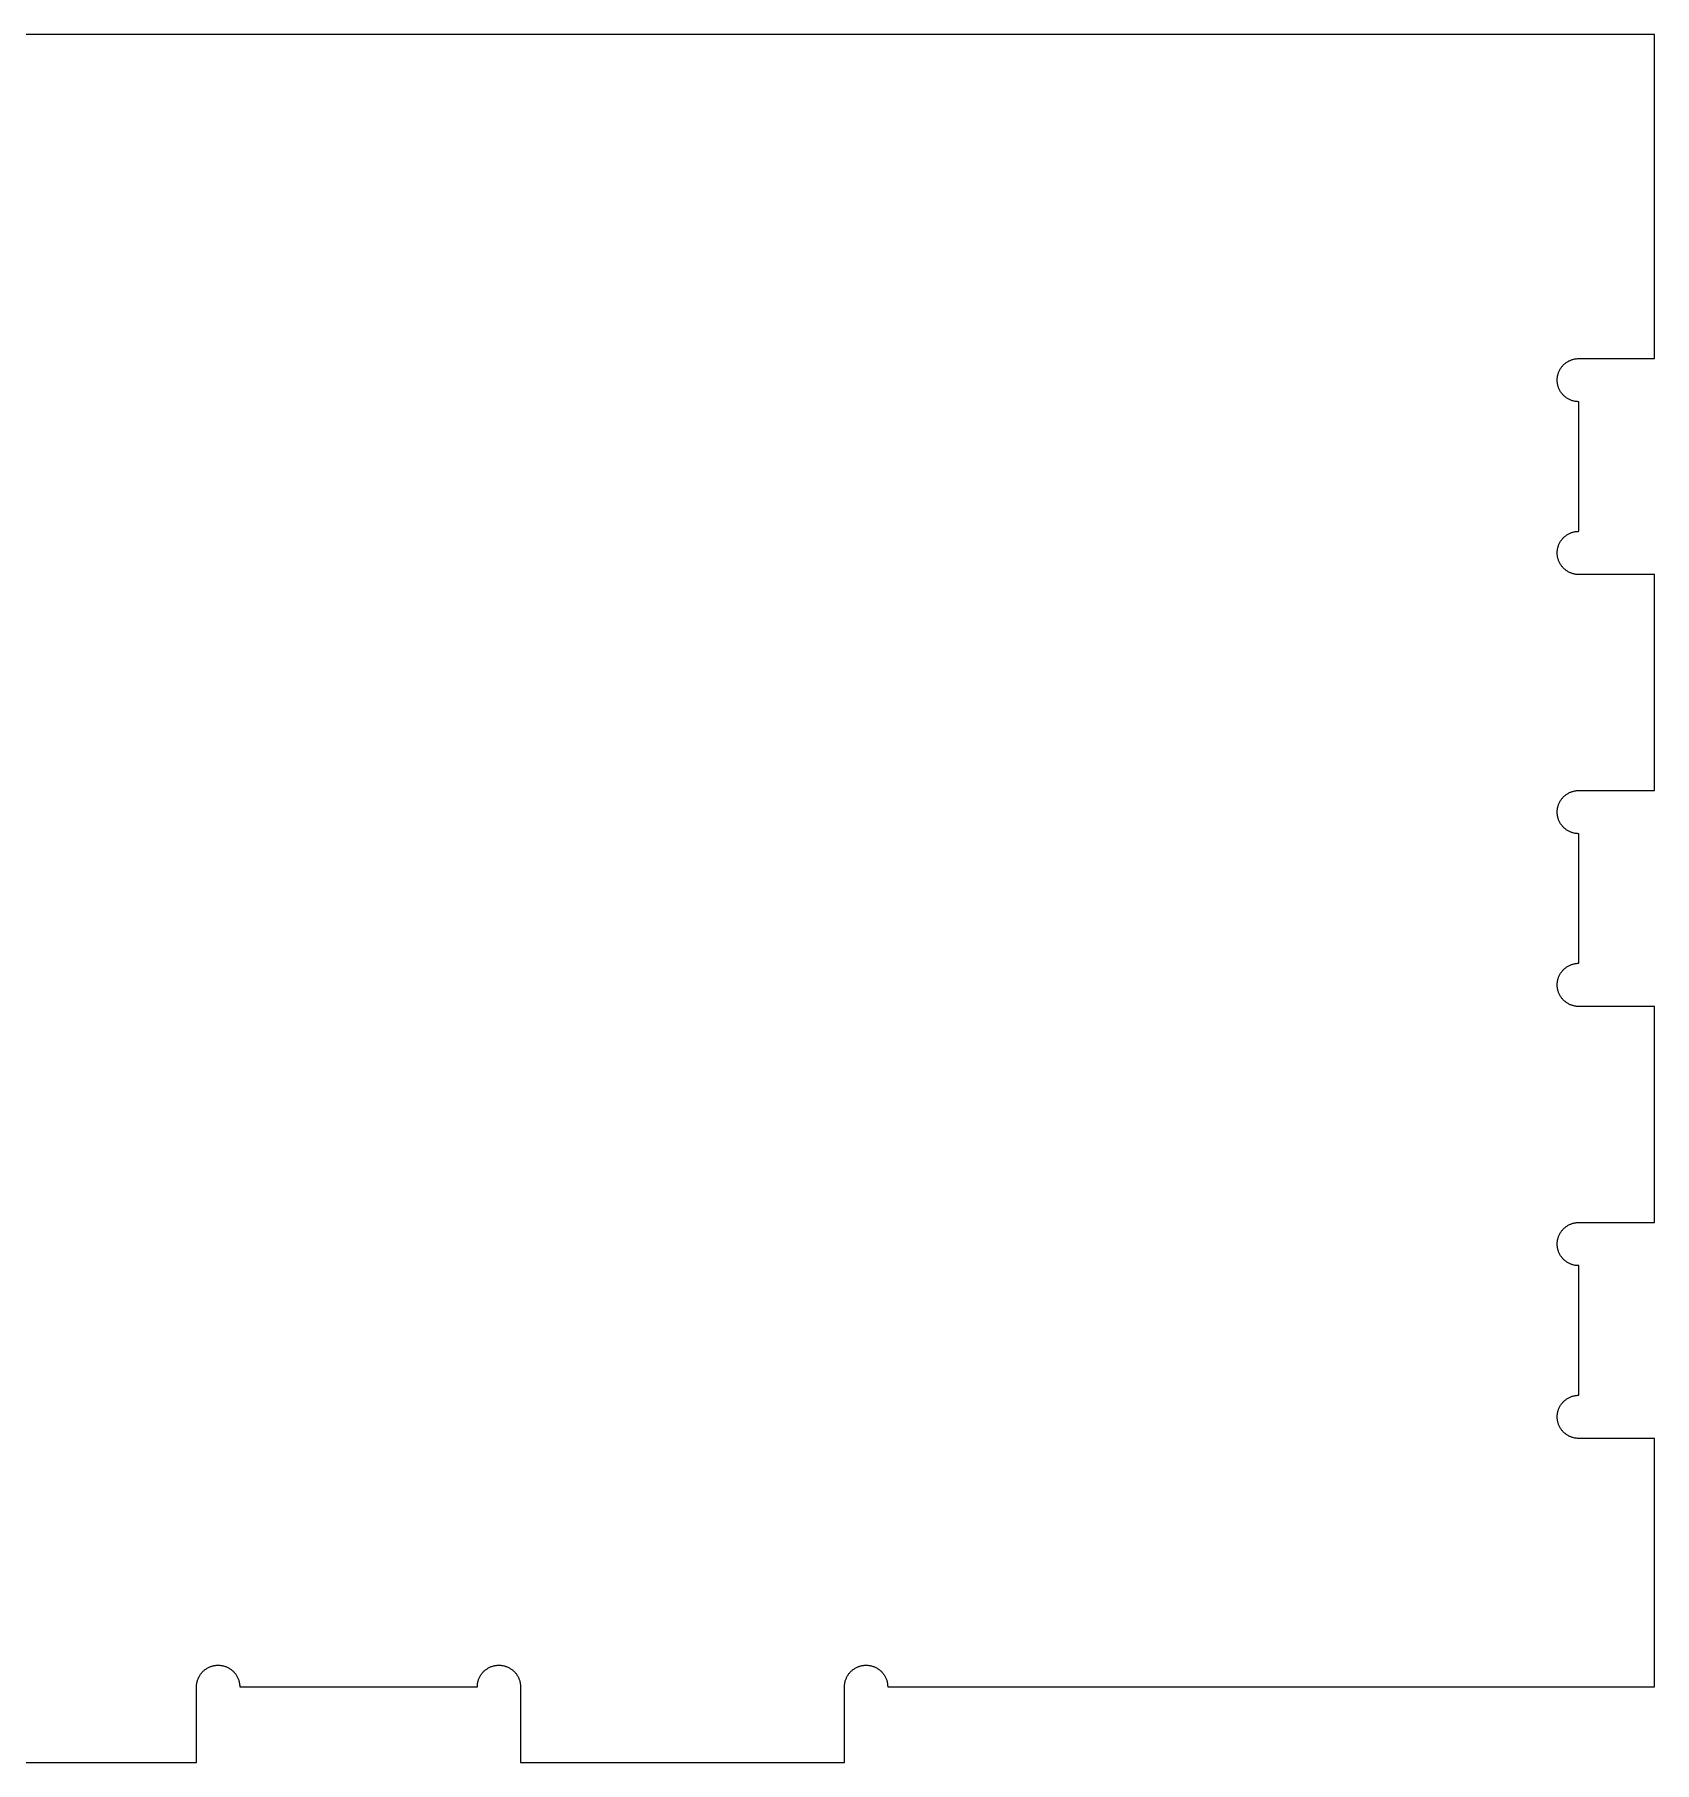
# Model space of a CAD drawing. Header units: millimetres. Extents: x 89.4 to 150.7, y -101.2 to -22.
# Drawn here: x 120.69 to 150.69, y -101.23 to -69.23 of the extents above; entities that cross this region are included whole.
import ezdxf

# ---------------------------------------------------------------- set-up
doc = ezdxf.new("R2010")
doc.units = ezdxf.units.MM
doc.layers.add('Default', color=18, linetype='Continuous', true_color=0x000000)

msp = doc.modelspace()

# ---------------------------------------------------------------- linework, layer by layer
at = {"layer": 'Default'}
for p, q in [((150.69, -69.227), (90.69, -69.227)), ((150.69, -75.227), (150.69, -69.227)), ((148.903, -75.525), (148.907, -75.512)), ((148.907, -75.512), (148.911, -75.499)), ((148.911, -75.499), (148.916, -75.486)), ((148.916, -75.486), (148.921, -75.473)), ((148.921, -75.473), (148.926, -75.46)), ((148.926, -75.46), (148.932, -75.448)), ((148.932, -75.448), (148.939, -75.435)), ((148.939, -75.435), (148.946, -75.423)), ((148.946, -75.423), (148.953, -75.412)), ((148.953, -75.412), (148.961, -75.4)), ((148.961, -75.4), (148.969, -75.389)), ((148.969, -75.389), (148.977, -75.378)), ((148.977, -75.378), (148.986, -75.367)), ((148.986, -75.367), (148.995, -75.357)), ((148.995, -75.357), (149.005, -75.347)), ((149.005, -75.347), (149.014, -75.337)), ((149.014, -75.337), (149.025, -75.328)), ((149.025, -75.328), (149.035, -75.319)), ((149.035, -75.319), (149.046, -75.31)), ((149.046, -75.31), (149.057, -75.302)), ((149.057, -75.302), (149.068, -75.294)), ((149.068, -75.294), (149.08, -75.287)), ((149.08, -75.287), (149.092, -75.28)), ((149.092, -75.28), (149.104, -75.273)), ((149.104, -75.273), (149.116, -75.267)), ((149.116, -75.267), (149.129, -75.261)), ((149.129, -75.261), (149.142, -75.256)), ((149.142, -75.256), (149.154, -75.251)), ((149.154, -75.251), (149.168, -75.247)), ((149.168, -75.247), (149.181, -75.243)), ((149.181, -75.243), (149.194, -75.239)), ((149.194, -75.239), (149.208, -75.236)), ((149.208, -75.236), (149.221, -75.233)), ((149.221, -75.233), (149.235, -75.231)), ((149.235, -75.231), (149.248, -75.23)), ((149.248, -75.23), (149.262, -75.228)), ((149.262, -75.228), (149.276, -75.228)), ((149.276, -75.228), (149.29, -75.227)), ((149.29, -75.227), (150.69, -75.227)), ((148.89, -75.607), (148.891, -75.593)), ((148.89, -75.621), (148.89, -75.607)), ((148.89, -75.634), (148.89, -75.621)), ((148.89, -75.648), (148.89, -75.634)), ((148.891, -75.662), (148.89, -75.648)), ((148.891, -75.593), (148.893, -75.579)), ((148.893, -75.676), (148.891, -75.662)), ((148.893, -75.579), (148.895, -75.566)), ((148.895, -75.689), (148.893, -75.676)), ((148.895, -75.566), (148.897, -75.552)), ((148.897, -75.703), (148.895, -75.689)), ((148.897, -75.552), (148.9, -75.538)), ((148.9, -75.716), (148.897, -75.703)), ((148.9, -75.538), (148.903, -75.525)), ((148.903, -75.73), (148.9, -75.716)), ((148.907, -75.743), (148.903, -75.73)), ((148.911, -75.756), (148.907, -75.743)), ((148.916, -75.769), (148.911, -75.756)), ((148.921, -75.782), (148.916, -75.769)), ((148.926, -75.795), (148.921, -75.782)), ((148.932, -75.807), (148.926, -75.795)), ((148.939, -75.819), (148.932, -75.807)), ((148.946, -75.831), (148.939, -75.819)), ((148.953, -75.843), (148.946, -75.831)), ((148.961, -75.855), (148.953, -75.843)), ((148.969, -75.866), (148.961, -75.855)), ((148.977, -75.877), (148.969, -75.866)), ((148.986, -75.887), (148.977, -75.877)), ((148.995, -75.898), (148.986, -75.887)), ((149.005, -75.908), (148.995, -75.898)), ((149.014, -75.918), (149.005, -75.908)), ((149.025, -75.927), (149.014, -75.918)), ((149.035, -75.936), (149.025, -75.927)), ((149.046, -75.944), (149.035, -75.936)), ((149.057, -75.953), (149.046, -75.944)), ((149.068, -75.961), (149.057, -75.953)), ((149.08, -75.968), (149.068, -75.961)), ((149.092, -75.975), (149.08, -75.968)), ((149.104, -75.982), (149.092, -75.975)), ((149.116, -75.988), (149.104, -75.982)), ((149.129, -75.994), (149.116, -75.988)), ((149.142, -75.999), (149.129, -75.994)), ((149.154, -76.004), (149.142, -75.999)), ((149.168, -76.008), (149.154, -76.004)), ((149.181, -76.012), (149.168, -76.008)), ((149.194, -76.016), (149.181, -76.012)), ((149.208, -76.019), (149.194, -76.016)), ((149.221, -76.022), (149.208, -76.019)), ((149.235, -76.024), (149.221, -76.022)), ((149.248, -76.025), (149.235, -76.024)), ((149.262, -76.026), (149.248, -76.025)), ((149.276, -76.027), (149.262, -76.026)), ((149.29, -76.027), (149.276, -76.027)), ((149.29, -78.427), (149.29, -76.027)), ((148.903, -78.725), (148.907, -78.712)), ((148.907, -78.712), (148.911, -78.699)), ((148.911, -78.699), (148.916, -78.686)), ((148.916, -78.686), (148.921, -78.673)), ((148.921, -78.673), (148.926, -78.66)), ((148.926, -78.66), (148.932, -78.648)), ((148.932, -78.648), (148.939, -78.635)), ((148.939, -78.635), (148.946, -78.623)), ((148.946, -78.623), (148.953, -78.612)), ((148.953, -78.612), (148.961, -78.6)), ((148.961, -78.6), (148.969, -78.589)), ((148.969, -78.589), (148.977, -78.578)), ((148.977, -78.578), (148.986, -78.567)), ((148.986, -78.567), (148.995, -78.557)), ((148.995, -78.557), (149.005, -78.547)), ((149.005, -78.547), (149.014, -78.537)), ((149.014, -78.537), (149.025, -78.528)), ((149.025, -78.528), (149.035, -78.519)), ((149.035, -78.519), (149.046, -78.51)), ((149.046, -78.51), (149.057, -78.502)), ((149.057, -78.502), (149.068, -78.494)), ((149.068, -78.494), (149.08, -78.487)), ((149.08, -78.487), (149.092, -78.48)), ((149.092, -78.48), (149.104, -78.473)), ((149.104, -78.473), (149.116, -78.467)), ((149.116, -78.467), (149.129, -78.461)), ((149.129, -78.461), (149.142, -78.456)), ((149.142, -78.456), (149.154, -78.451)), ((149.154, -78.451), (149.168, -78.447)), ((149.168, -78.447), (149.181, -78.443)), ((149.181, -78.443), (149.194, -78.439)), ((149.194, -78.439), (149.208, -78.436)), ((149.208, -78.436), (149.221, -78.433)), ((149.221, -78.433), (149.235, -78.431)), ((149.235, -78.431), (149.248, -78.43)), ((149.248, -78.43), (149.262, -78.428)), ((149.262, -78.428), (149.276, -78.428)), ((149.276, -78.428), (149.29, -78.427)), ((148.89, -78.807), (148.891, -78.793)), ((148.89, -78.821), (148.89, -78.807)), ((148.89, -78.834), (148.89, -78.821)), ((148.89, -78.848), (148.89, -78.834)), ((148.891, -78.862), (148.89, -78.848)), ((148.891, -78.793), (148.893, -78.779)), ((148.893, -78.876), (148.891, -78.862)), ((148.893, -78.779), (148.895, -78.766)), ((148.895, -78.889), (148.893, -78.876)), ((148.895, -78.766), (148.897, -78.752)), ((148.897, -78.903), (148.895, -78.889)), ((148.897, -78.752), (148.9, -78.738)), ((148.9, -78.916), (148.897, -78.903)), ((148.9, -78.738), (148.903, -78.725)), ((148.903, -78.93), (148.9, -78.916)), ((148.907, -78.943), (148.903, -78.93)), ((148.911, -78.956), (148.907, -78.943)), ((148.916, -78.969), (148.911, -78.956)), ((148.921, -78.982), (148.916, -78.969)), ((148.926, -78.995), (148.921, -78.982)), ((148.932, -79.007), (148.926, -78.995)), ((148.939, -79.019), (148.932, -79.007)), ((148.946, -79.031), (148.939, -79.019)), ((148.953, -79.043), (148.946, -79.031)), ((148.961, -79.055), (148.953, -79.043)), ((148.969, -79.066), (148.961, -79.055)), ((148.977, -79.077), (148.969, -79.066)), ((148.986, -79.087), (148.977, -79.077)), ((148.995, -79.098), (148.986, -79.087)), ((149.005, -79.108), (148.995, -79.098)), ((149.014, -79.118), (149.005, -79.108)), ((149.025, -79.127), (149.014, -79.118)), ((149.035, -79.136), (149.025, -79.127)), ((149.046, -79.144), (149.035, -79.136)), ((149.057, -79.153), (149.046, -79.144)), ((149.068, -79.161), (149.057, -79.153)), ((149.08, -79.168), (149.068, -79.161)), ((149.092, -79.175), (149.08, -79.168)), ((149.104, -79.182), (149.092, -79.175)), ((149.116, -79.188), (149.104, -79.182)), ((149.129, -79.194), (149.116, -79.188)), ((149.142, -79.199), (149.129, -79.194)), ((149.154, -79.204), (149.142, -79.199)), ((149.168, -79.208), (149.154, -79.204)), ((149.181, -79.212), (149.168, -79.208)), ((149.194, -79.216), (149.181, -79.212)), ((149.208, -79.219), (149.194, -79.216)), ((149.221, -79.222), (149.208, -79.219)), ((149.235, -79.224), (149.221, -79.222)), ((149.248, -79.225), (149.235, -79.224)), ((149.262, -79.226), (149.248, -79.225)), ((149.276, -79.227), (149.262, -79.226)), ((149.29, -79.227), (149.276, -79.227)), ((150.69, -79.227), (149.29, -79.227)), ((150.69, -83.227), (150.69, -79.227)), ((148.903, -83.525), (148.907, -83.512)), ((148.907, -83.512), (148.911, -83.499)), ((148.911, -83.499), (148.916, -83.486)), ((148.916, -83.486), (148.921, -83.473)), ((148.921, -83.473), (148.926, -83.46)), ((148.926, -83.46), (148.932, -83.448)), ((148.932, -83.448), (148.939, -83.435)), ((148.939, -83.435), (148.946, -83.423)), ((148.946, -83.423), (148.953, -83.412)), ((148.953, -83.412), (148.961, -83.4)), ((148.961, -83.4), (148.969, -83.389)), ((148.969, -83.389), (148.977, -83.378)), ((148.977, -83.378), (148.986, -83.367)), ((148.986, -83.367), (148.995, -83.357)), ((148.995, -83.357), (149.005, -83.347)), ((149.005, -83.347), (149.014, -83.337)), ((149.014, -83.337), (149.025, -83.328)), ((149.025, -83.328), (149.035, -83.319)), ((149.035, -83.319), (149.046, -83.31)), ((149.046, -83.31), (149.057, -83.302)), ((149.057, -83.302), (149.068, -83.294)), ((149.068, -83.294), (149.08, -83.287)), ((149.08, -83.287), (149.092, -83.28)), ((149.092, -83.28), (149.104, -83.273)), ((149.104, -83.273), (149.116, -83.267)), ((149.116, -83.267), (149.129, -83.261)), ((149.129, -83.261), (149.142, -83.256)), ((149.142, -83.256), (149.154, -83.251)), ((149.154, -83.251), (149.168, -83.247)), ((149.168, -83.247), (149.181, -83.243)), ((149.181, -83.243), (149.194, -83.239)), ((149.194, -83.239), (149.208, -83.236)), ((149.208, -83.236), (149.221, -83.233)), ((149.221, -83.233), (149.235, -83.231)), ((149.235, -83.231), (149.248, -83.23)), ((149.248, -83.23), (149.262, -83.228)), ((149.262, -83.228), (149.276, -83.228)), ((149.276, -83.228), (149.29, -83.227)), ((149.29, -83.227), (150.69, -83.227)), ((148.89, -83.607), (148.891, -83.593)), ((148.89, -83.621), (148.89, -83.607)), ((148.89, -83.634), (148.89, -83.621)), ((148.89, -83.648), (148.89, -83.634)), ((148.891, -83.662), (148.89, -83.648)), ((148.891, -83.593), (148.893, -83.579)), ((148.893, -83.676), (148.891, -83.662)), ((148.893, -83.579), (148.895, -83.566)), ((148.895, -83.689), (148.893, -83.676)), ((148.895, -83.566), (148.897, -83.552)), ((148.897, -83.703), (148.895, -83.689)), ((148.897, -83.552), (148.9, -83.538)), ((148.9, -83.716), (148.897, -83.703)), ((148.9, -83.538), (148.903, -83.525)), ((148.903, -83.73), (148.9, -83.716)), ((148.907, -83.743), (148.903, -83.73)), ((148.911, -83.756), (148.907, -83.743)), ((148.916, -83.769), (148.911, -83.756)), ((148.921, -83.782), (148.916, -83.769)), ((148.926, -83.795), (148.921, -83.782)), ((148.932, -83.807), (148.926, -83.795)), ((148.939, -83.819), (148.932, -83.807)), ((148.946, -83.831), (148.939, -83.819)), ((148.953, -83.843), (148.946, -83.831)), ((148.961, -83.855), (148.953, -83.843)), ((148.969, -83.866), (148.961, -83.855)), ((148.977, -83.877), (148.969, -83.866)), ((148.986, -83.887), (148.977, -83.877)), ((148.995, -83.898), (148.986, -83.887)), ((149.005, -83.908), (148.995, -83.898)), ((149.014, -83.918), (149.005, -83.908)), ((149.025, -83.927), (149.014, -83.918)), ((149.035, -83.936), (149.025, -83.927)), ((149.046, -83.944), (149.035, -83.936)), ((149.057, -83.953), (149.046, -83.944)), ((149.068, -83.961), (149.057, -83.953)), ((149.08, -83.968), (149.068, -83.961)), ((149.092, -83.975), (149.08, -83.968)), ((149.104, -83.982), (149.092, -83.975)), ((149.116, -83.988), (149.104, -83.982)), ((149.129, -83.994), (149.116, -83.988)), ((149.142, -83.999), (149.129, -83.994)), ((149.154, -84.004), (149.142, -83.999)), ((149.168, -84.008), (149.154, -84.004)), ((149.181, -84.012), (149.168, -84.008)), ((149.194, -84.016), (149.181, -84.012)), ((149.208, -84.019), (149.194, -84.016)), ((149.221, -84.022), (149.208, -84.019)), ((149.235, -84.024), (149.221, -84.022)), ((149.248, -84.025), (149.235, -84.024)), ((149.262, -84.026), (149.248, -84.025)), ((149.276, -84.027), (149.262, -84.026)), ((149.29, -84.027), (149.276, -84.027)), ((149.29, -86.427), (149.29, -84.027)), ((148.903, -86.725), (148.907, -86.712)), ((148.907, -86.712), (148.911, -86.699)), ((148.911, -86.699), (148.916, -86.686)), ((148.916, -86.686), (148.921, -86.673)), ((148.921, -86.673), (148.926, -86.66)), ((148.926, -86.66), (148.932, -86.648)), ((148.932, -86.648), (148.939, -86.635)), ((148.939, -86.635), (148.946, -86.623)), ((148.946, -86.623), (148.953, -86.612)), ((148.953, -86.612), (148.961, -86.6)), ((148.961, -86.6), (148.969, -86.589)), ((148.969, -86.589), (148.977, -86.578)), ((148.977, -86.578), (148.986, -86.567)), ((148.986, -86.567), (148.995, -86.557)), ((148.995, -86.557), (149.005, -86.547)), ((149.005, -86.547), (149.014, -86.537)), ((149.014, -86.537), (149.025, -86.528)), ((149.025, -86.528), (149.035, -86.519)), ((149.035, -86.519), (149.046, -86.51)), ((149.046, -86.51), (149.057, -86.502)), ((149.057, -86.502), (149.068, -86.494)), ((149.068, -86.494), (149.08, -86.487)), ((149.08, -86.487), (149.092, -86.48)), ((149.092, -86.48), (149.104, -86.473)), ((149.104, -86.473), (149.116, -86.467)), ((149.116, -86.467), (149.129, -86.461)), ((149.129, -86.461), (149.142, -86.456)), ((149.142, -86.456), (149.154, -86.451)), ((149.154, -86.451), (149.168, -86.447)), ((149.168, -86.447), (149.181, -86.443)), ((149.181, -86.443), (149.194, -86.439)), ((149.194, -86.439), (149.208, -86.436)), ((149.208, -86.436), (149.221, -86.433)), ((149.221, -86.433), (149.235, -86.431)), ((149.235, -86.431), (149.248, -86.43)), ((149.248, -86.43), (149.262, -86.428)), ((149.262, -86.428), (149.276, -86.428)), ((149.276, -86.428), (149.29, -86.427)), ((148.89, -86.807), (148.891, -86.793)), ((148.89, -86.821), (148.89, -86.807)), ((148.89, -86.834), (148.89, -86.821)), ((148.89, -86.848), (148.89, -86.834)), ((148.891, -86.862), (148.89, -86.848)), ((148.891, -86.793), (148.893, -86.779)), ((148.893, -86.876), (148.891, -86.862)), ((148.893, -86.779), (148.895, -86.766)), ((148.895, -86.889), (148.893, -86.876)), ((148.895, -86.766), (148.897, -86.752)), ((148.897, -86.903), (148.895, -86.889)), ((148.897, -86.752), (148.9, -86.738)), ((148.9, -86.916), (148.897, -86.903)), ((148.9, -86.738), (148.903, -86.725)), ((148.903, -86.93), (148.9, -86.916)), ((148.907, -86.943), (148.903, -86.93)), ((148.911, -86.956), (148.907, -86.943)), ((148.916, -86.969), (148.911, -86.956)), ((148.921, -86.982), (148.916, -86.969)), ((148.926, -86.995), (148.921, -86.982)), ((148.932, -87.007), (148.926, -86.995)), ((148.939, -87.019), (148.932, -87.007)), ((148.946, -87.031), (148.939, -87.019)), ((148.953, -87.043), (148.946, -87.031)), ((148.961, -87.055), (148.953, -87.043)), ((148.969, -87.066), (148.961, -87.055)), ((148.977, -87.077), (148.969, -87.066)), ((148.986, -87.087), (148.977, -87.077)), ((148.995, -87.098), (148.986, -87.087)), ((149.005, -87.108), (148.995, -87.098)), ((149.014, -87.118), (149.005, -87.108)), ((149.025, -87.127), (149.014, -87.118)), ((149.035, -87.136), (149.025, -87.127)), ((149.046, -87.144), (149.035, -87.136)), ((149.057, -87.153), (149.046, -87.144)), ((149.068, -87.161), (149.057, -87.153)), ((149.08, -87.168), (149.068, -87.161)), ((149.092, -87.175), (149.08, -87.168)), ((149.104, -87.182), (149.092, -87.175)), ((149.116, -87.188), (149.104, -87.182)), ((149.129, -87.194), (149.116, -87.188)), ((149.142, -87.199), (149.129, -87.194)), ((149.154, -87.204), (149.142, -87.199)), ((149.168, -87.208), (149.154, -87.204)), ((149.181, -87.212), (149.168, -87.208)), ((149.194, -87.216), (149.181, -87.212)), ((149.208, -87.219), (149.194, -87.216)), ((149.221, -87.222), (149.208, -87.219)), ((149.235, -87.224), (149.221, -87.222)), ((149.248, -87.225), (149.235, -87.224)), ((149.262, -87.226), (149.248, -87.225)), ((149.276, -87.227), (149.262, -87.226)), ((149.29, -87.227), (149.276, -87.227)), ((150.69, -87.227), (149.29, -87.227)), ((150.69, -91.227), (150.69, -87.227)), ((148.903, -91.525), (148.907, -91.512)), ((148.907, -91.512), (148.911, -91.499)), ((148.911, -91.499), (148.916, -91.486)), ((148.916, -91.486), (148.921, -91.473)), ((148.921, -91.473), (148.926, -91.46)), ((148.926, -91.46), (148.932, -91.448)), ((148.932, -91.448), (148.939, -91.435)), ((148.939, -91.435), (148.946, -91.423)), ((148.946, -91.423), (148.953, -91.412)), ((148.953, -91.412), (148.961, -91.4)), ((148.961, -91.4), (148.969, -91.389)), ((148.969, -91.389), (148.977, -91.378)), ((148.977, -91.378), (148.986, -91.367)), ((148.986, -91.367), (148.995, -91.357)), ((148.995, -91.357), (149.005, -91.347)), ((149.005, -91.347), (149.014, -91.337)), ((149.014, -91.337), (149.025, -91.328)), ((149.025, -91.328), (149.035, -91.319)), ((149.035, -91.319), (149.046, -91.31)), ((149.046, -91.31), (149.057, -91.302)), ((149.057, -91.302), (149.068, -91.294)), ((149.068, -91.294), (149.08, -91.287)), ((149.08, -91.287), (149.092, -91.28)), ((149.092, -91.28), (149.104, -91.273)), ((149.104, -91.273), (149.116, -91.267)), ((149.116, -91.267), (149.129, -91.261)), ((149.129, -91.261), (149.142, -91.256)), ((149.142, -91.256), (149.154, -91.251)), ((149.154, -91.251), (149.168, -91.247)), ((149.168, -91.247), (149.181, -91.243)), ((149.181, -91.243), (149.194, -91.239)), ((149.194, -91.239), (149.208, -91.236)), ((149.208, -91.236), (149.221, -91.233)), ((149.221, -91.233), (149.235, -91.231)), ((149.235, -91.231), (149.248, -91.23)), ((149.248, -91.23), (149.262, -91.228)), ((149.262, -91.228), (149.276, -91.228)), ((149.276, -91.228), (149.29, -91.227)), ((149.29, -91.227), (150.69, -91.227)), ((148.89, -91.607), (148.891, -91.593)), ((148.89, -91.621), (148.89, -91.607)), ((148.89, -91.634), (148.89, -91.621)), ((148.89, -91.648), (148.89, -91.634)), ((148.891, -91.662), (148.89, -91.648)), ((148.891, -91.593), (148.893, -91.579)), ((148.893, -91.676), (148.891, -91.662)), ((148.893, -91.579), (148.895, -91.566)), ((148.895, -91.689), (148.893, -91.676)), ((148.895, -91.566), (148.897, -91.552)), ((148.897, -91.703), (148.895, -91.689)), ((148.897, -91.552), (148.9, -91.538)), ((148.9, -91.716), (148.897, -91.703)), ((148.9, -91.538), (148.903, -91.525)), ((148.903, -91.73), (148.9, -91.716)), ((148.907, -91.743), (148.903, -91.73)), ((148.911, -91.756), (148.907, -91.743)), ((148.916, -91.769), (148.911, -91.756)), ((148.921, -91.782), (148.916, -91.769)), ((148.926, -91.795), (148.921, -91.782)), ((148.932, -91.807), (148.926, -91.795)), ((148.939, -91.819), (148.932, -91.807)), ((148.946, -91.831), (148.939, -91.819)), ((148.953, -91.843), (148.946, -91.831)), ((148.961, -91.855), (148.953, -91.843)), ((148.969, -91.866), (148.961, -91.855)), ((148.977, -91.877), (148.969, -91.866)), ((148.986, -91.887), (148.977, -91.877)), ((148.995, -91.898), (148.986, -91.887)), ((149.005, -91.908), (148.995, -91.898)), ((149.014, -91.918), (149.005, -91.908)), ((149.025, -91.927), (149.014, -91.918)), ((149.035, -91.936), (149.025, -91.927)), ((149.046, -91.944), (149.035, -91.936)), ((149.057, -91.953), (149.046, -91.944)), ((149.068, -91.961), (149.057, -91.953)), ((149.08, -91.968), (149.068, -91.961)), ((149.092, -91.975), (149.08, -91.968)), ((149.104, -91.982), (149.092, -91.975)), ((149.116, -91.988), (149.104, -91.982)), ((149.129, -91.994), (149.116, -91.988)), ((149.142, -91.999), (149.129, -91.994)), ((149.154, -92.004), (149.142, -91.999)), ((149.168, -92.008), (149.154, -92.004)), ((149.181, -92.012), (149.168, -92.008)), ((149.194, -92.016), (149.181, -92.012)), ((149.208, -92.019), (149.194, -92.016)), ((149.221, -92.022), (149.208, -92.019)), ((149.235, -92.024), (149.221, -92.022)), ((149.248, -92.025), (149.235, -92.024)), ((149.262, -92.026), (149.248, -92.025)), ((149.276, -92.027), (149.262, -92.026)), ((149.29, -92.027), (149.276, -92.027)), ((149.29, -94.427), (149.29, -92.027)), ((148.903, -94.725), (148.907, -94.712)), ((148.907, -94.712), (148.911, -94.699)), ((148.911, -94.699), (148.916, -94.686)), ((148.916, -94.686), (148.921, -94.673)), ((148.921, -94.673), (148.926, -94.66)), ((148.926, -94.66), (148.932, -94.648)), ((148.932, -94.648), (148.939, -94.635)), ((148.939, -94.635), (148.946, -94.623)), ((148.946, -94.623), (148.953, -94.612)), ((148.953, -94.612), (148.961, -94.6)), ((148.961, -94.6), (148.969, -94.589)), ((148.969, -94.589), (148.977, -94.578)), ((148.977, -94.578), (148.986, -94.567)), ((148.986, -94.567), (148.995, -94.557)), ((148.995, -94.557), (149.005, -94.547)), ((149.005, -94.547), (149.014, -94.537)), ((149.014, -94.537), (149.025, -94.528)), ((149.025, -94.528), (149.035, -94.519)), ((149.035, -94.519), (149.046, -94.51)), ((149.046, -94.51), (149.057, -94.502)), ((149.057, -94.502), (149.068, -94.494)), ((149.068, -94.494), (149.08, -94.487)), ((149.08, -94.487), (149.092, -94.48)), ((149.092, -94.48), (149.104, -94.473)), ((149.104, -94.473), (149.116, -94.467)), ((149.116, -94.467), (149.129, -94.461)), ((149.129, -94.461), (149.142, -94.456)), ((149.142, -94.456), (149.154, -94.451)), ((149.154, -94.451), (149.168, -94.447)), ((149.168, -94.447), (149.181, -94.443)), ((149.181, -94.443), (149.194, -94.439)), ((149.194, -94.439), (149.208, -94.436)), ((149.208, -94.436), (149.221, -94.433)), ((149.221, -94.433), (149.235, -94.431)), ((149.235, -94.431), (149.248, -94.43)), ((149.248, -94.43), (149.262, -94.428)), ((149.262, -94.428), (149.276, -94.428)), ((149.276, -94.428), (149.29, -94.427)), ((148.89, -94.807), (148.891, -94.793)), ((148.89, -94.821), (148.89, -94.807)), ((148.89, -94.834), (148.89, -94.821)), ((148.89, -94.848), (148.89, -94.834)), ((148.891, -94.862), (148.89, -94.848)), ((148.891, -94.793), (148.893, -94.779)), ((148.893, -94.876), (148.891, -94.862)), ((148.893, -94.779), (148.895, -94.766)), ((148.895, -94.889), (148.893, -94.876)), ((148.895, -94.766), (148.897, -94.752)), ((148.897, -94.903), (148.895, -94.889)), ((148.897, -94.752), (148.9, -94.738)), ((148.9, -94.916), (148.897, -94.903)), ((148.9, -94.738), (148.903, -94.725)), ((148.903, -94.93), (148.9, -94.916)), ((148.907, -94.943), (148.903, -94.93)), ((148.911, -94.956), (148.907, -94.943)), ((148.916, -94.969), (148.911, -94.956)), ((148.921, -94.982), (148.916, -94.969)), ((148.926, -94.995), (148.921, -94.982)), ((148.932, -95.007), (148.926, -94.995)), ((148.939, -95.019), (148.932, -95.007)), ((148.946, -95.031), (148.939, -95.019)), ((148.953, -95.043), (148.946, -95.031)), ((148.961, -95.055), (148.953, -95.043)), ((148.969, -95.066), (148.961, -95.055)), ((148.977, -95.077), (148.969, -95.066)), ((148.986, -95.087), (148.977, -95.077)), ((148.995, -95.098), (148.986, -95.087)), ((149.005, -95.108), (148.995, -95.098)), ((149.014, -95.118), (149.005, -95.108)), ((149.025, -95.127), (149.014, -95.118)), ((149.035, -95.136), (149.025, -95.127)), ((149.046, -95.144), (149.035, -95.136)), ((149.057, -95.153), (149.046, -95.144)), ((149.068, -95.161), (149.057, -95.153)), ((149.08, -95.168), (149.068, -95.161)), ((149.092, -95.175), (149.08, -95.168)), ((149.104, -95.182), (149.092, -95.175)), ((149.116, -95.188), (149.104, -95.182)), ((149.129, -95.194), (149.116, -95.188)), ((149.142, -95.199), (149.129, -95.194)), ((149.154, -95.204), (149.142, -95.199)), ((149.168, -95.208), (149.154, -95.204)), ((149.181, -95.212), (149.168, -95.208)), ((149.194, -95.216), (149.181, -95.212)), ((149.208, -95.219), (149.194, -95.216)), ((149.221, -95.222), (149.208, -95.219)), ((149.235, -95.224), (149.221, -95.222)), ((149.248, -95.225), (149.235, -95.224)), ((149.262, -95.226), (149.248, -95.225)), ((149.276, -95.227), (149.262, -95.226)), ((149.29, -95.227), (149.276, -95.227)), ((150.69, -95.227), (149.29, -95.227)), ((150.69, -99.827), (150.69, -95.227)), ((123.83, -99.524), (123.84, -99.515)), ((123.84, -99.515), (123.851, -99.506)), ((123.851, -99.506), (123.863, -99.498)), ((123.863, -99.498), (123.874, -99.491)), ((123.874, -99.491), (123.886, -99.483)), ((123.886, -99.483), (123.898, -99.477)), ((123.898, -99.477), (123.91, -99.47)), ((123.91, -99.47), (123.922, -99.464)), ((123.922, -99.464), (123.935, -99.459)), ((123.935, -99.459), (123.948, -99.453)), ((123.948, -99.453), (123.961, -99.449)), ((123.961, -99.449), (123.974, -99.445)), ((123.974, -99.445), (123.987, -99.441)), ((123.987, -99.441), (124.001, -99.437)), ((124.001, -99.437), (124.014, -99.435)), ((124.014, -99.435), (124.028, -99.432)), ((124.028, -99.432), (124.042, -99.43)), ((124.042, -99.43), (124.055, -99.429)), ((124.055, -99.429), (124.069, -99.428)), ((124.069, -99.428), (124.083, -99.428)), ((124.083, -99.428), (124.097, -99.428)), ((124.097, -99.428), (124.11, -99.428)), ((124.11, -99.428), (124.124, -99.429)), ((124.124, -99.429), (124.138, -99.43)), ((124.138, -99.43), (124.152, -99.432)), ((124.152, -99.432), (124.165, -99.435)), ((124.165, -99.435), (124.179, -99.437)), ((124.179, -99.437), (124.192, -99.441)), ((124.192, -99.441), (124.205, -99.445)), ((124.205, -99.445), (124.219, -99.449)), ((124.219, -99.449), (124.232, -99.453)), ((124.232, -99.453), (124.244, -99.459)), ((124.244, -99.459), (124.257, -99.464)), ((124.257, -99.464), (124.27, -99.47)), ((124.27, -99.47), (124.282, -99.477)), ((124.282, -99.477), (124.294, -99.483)), ((124.294, -99.483), (124.306, -99.491)), ((124.306, -99.491), (124.317, -99.498)), ((124.317, -99.498), (124.328, -99.506)), ((124.328, -99.506), (124.339, -99.515)), ((124.339, -99.515), (124.35, -99.524)), ((129.03, -99.524), (129.04, -99.515)), ((129.04, -99.515), (129.051, -99.506)), ((129.051, -99.506), (129.063, -99.498)), ((129.063, -99.498), (129.074, -99.491)), ((129.074, -99.491), (129.086, -99.483)), ((129.086, -99.483), (129.098, -99.477)), ((129.098, -99.477), (129.11, -99.47)), ((129.11, -99.47), (129.122, -99.464)), ((129.122, -99.464), (129.135, -99.459)), ((129.135, -99.459), (129.148, -99.453)), ((129.148, -99.453), (129.161, -99.449)), ((129.161, -99.449), (129.174, -99.445)), ((129.174, -99.445), (129.187, -99.441)), ((129.187, -99.441), (129.201, -99.437)), ((129.201, -99.437), (129.214, -99.435)), ((129.214, -99.435), (129.228, -99.432)), ((129.228, -99.432), (129.242, -99.43)), ((129.242, -99.43), (129.255, -99.429)), ((129.255, -99.429), (129.269, -99.428)), ((129.269, -99.428), (129.283, -99.428)), ((129.283, -99.428), (129.297, -99.428)), ((129.297, -99.428), (129.31, -99.428)), ((129.31, -99.428), (129.324, -99.429)), ((129.324, -99.429), (129.338, -99.43)), ((129.338, -99.43), (129.352, -99.432)), ((129.352, -99.432), (129.365, -99.435)), ((129.365, -99.435), (129.379, -99.437)), ((129.379, -99.437), (129.392, -99.441)), ((129.392, -99.441), (129.405, -99.445)), ((129.405, -99.445), (129.419, -99.449)), ((129.419, -99.449), (129.432, -99.453)), ((129.432, -99.453), (129.444, -99.459)), ((129.444, -99.459), (129.457, -99.464)), ((129.457, -99.464), (129.47, -99.47)), ((129.47, -99.47), (129.482, -99.477)), ((129.482, -99.477), (129.494, -99.483)), ((129.494, -99.483), (129.506, -99.491)), ((129.506, -99.491), (129.517, -99.498)), ((129.517, -99.498), (129.528, -99.506)), ((129.528, -99.506), (129.539, -99.515)), ((129.539, -99.515), (129.55, -99.524)), ((135.83, -99.524), (135.84, -99.515)), ((135.84, -99.515), (135.851, -99.506)), ((135.851, -99.506), (135.863, -99.498)), ((135.863, -99.498), (135.874, -99.491)), ((135.874, -99.491), (135.886, -99.483)), ((135.886, -99.483), (135.898, -99.477)), ((135.898, -99.477), (135.91, -99.47)), ((135.91, -99.47), (135.922, -99.464)), ((135.922, -99.464), (135.935, -99.459)), ((135.935, -99.459), (135.948, -99.453)), ((135.948, -99.453), (135.961, -99.449)), ((135.961, -99.449), (135.974, -99.445)), ((135.974, -99.445), (135.987, -99.441)), ((135.987, -99.441), (136.001, -99.437)), ((136.001, -99.437), (136.014, -99.435)), ((136.014, -99.435), (136.028, -99.432)), ((136.028, -99.432), (136.042, -99.43)), ((136.042, -99.43), (136.055, -99.429)), ((136.055, -99.429), (136.069, -99.428)), ((136.069, -99.428), (136.083, -99.428)), ((136.083, -99.428), (136.097, -99.428)), ((136.097, -99.428), (136.11, -99.428)), ((136.11, -99.428), (136.124, -99.429)), ((136.124, -99.429), (136.138, -99.43)), ((136.138, -99.43), (136.152, -99.432)), ((136.152, -99.432), (136.165, -99.435)), ((136.165, -99.435), (136.179, -99.437)), ((136.179, -99.437), (136.192, -99.441)), ((136.192, -99.441), (136.205, -99.445)), ((136.205, -99.445), (136.219, -99.449)), ((136.219, -99.449), (136.232, -99.453)), ((136.232, -99.453), (136.244, -99.459)), ((136.244, -99.459), (136.257, -99.464)), ((136.257, -99.464), (136.27, -99.47)), ((136.27, -99.47), (136.282, -99.477)), ((136.282, -99.477), (136.294, -99.483)), ((136.294, -99.483), (136.306, -99.491)), ((136.306, -99.491), (136.317, -99.498)), ((136.317, -99.498), (136.328, -99.506)), ((136.328, -99.506), (136.339, -99.515)), ((136.339, -99.515), (136.35, -99.524)), ((123.69, -99.814), (123.691, -99.8)), ((123.69, -99.827), (123.69, -99.814)), ((123.69, -101.227), (123.69, -99.827)), ((123.691, -99.8), (123.692, -99.786)), ((123.692, -99.786), (123.694, -99.772)), ((123.694, -99.772), (123.696, -99.759)), ((123.696, -99.759), (123.698, -99.745)), ((123.698, -99.745), (123.701, -99.732)), ((123.701, -99.732), (123.705, -99.718)), ((123.705, -99.718), (123.709, -99.705)), ((123.709, -99.705), (123.713, -99.692)), ((123.713, -99.692), (123.718, -99.679)), ((123.718, -99.679), (123.724, -99.666)), ((123.724, -99.666), (123.729, -99.654)), ((123.729, -99.654), (123.736, -99.642)), ((123.736, -99.642), (123.742, -99.629)), ((123.742, -99.629), (123.749, -99.618)), ((123.749, -99.618), (123.757, -99.606)), ((123.757, -99.606), (123.765, -99.595)), ((123.765, -99.595), (123.773, -99.583)), ((123.773, -99.583), (123.781, -99.573)), ((123.781, -99.573), (123.79, -99.562)), ((123.79, -99.562), (123.8, -99.552)), ((123.8, -99.552), (123.809, -99.542)), ((123.809, -99.542), (123.819, -99.533)), ((123.819, -99.533), (123.83, -99.524)), ((124.35, -99.524), (124.36, -99.533)), ((124.36, -99.533), (124.37, -99.542)), ((124.37, -99.542), (124.38, -99.552)), ((124.38, -99.552), (124.389, -99.562)), ((124.389, -99.562), (124.398, -99.573)), ((124.398, -99.573), (124.407, -99.583)), ((124.407, -99.583), (124.415, -99.595)), ((124.415, -99.595), (124.423, -99.606)), ((124.423, -99.606), (124.43, -99.618)), ((124.43, -99.618), (124.437, -99.629)), ((124.437, -99.629), (124.444, -99.642)), ((124.444, -99.642), (124.45, -99.654)), ((124.45, -99.654), (124.456, -99.666)), ((124.456, -99.666), (124.461, -99.679)), ((124.461, -99.679), (124.466, -99.692)), ((124.466, -99.692), (124.471, -99.705)), ((124.471, -99.705), (124.475, -99.718)), ((124.475, -99.718), (124.478, -99.732)), ((124.478, -99.732), (124.481, -99.745)), ((124.481, -99.745), (124.484, -99.759)), ((124.484, -99.759), (124.486, -99.772)), ((124.486, -99.772), (124.488, -99.786)), ((124.488, -99.786), (124.489, -99.8)), ((124.489, -99.8), (124.49, -99.814)), ((124.49, -99.814), (124.49, -99.827)), ((124.49, -99.827), (128.89, -99.827)), ((128.89, -99.814), (128.891, -99.8)), ((128.89, -99.827), (128.89, -99.814)), ((128.891, -99.8), (128.892, -99.786)), ((128.892, -99.786), (128.894, -99.772)), ((128.894, -99.772), (128.896, -99.759)), ((128.896, -99.759), (128.898, -99.745)), ((128.898, -99.745), (128.901, -99.732)), ((128.901, -99.732), (128.905, -99.718)), ((128.905, -99.718), (128.909, -99.705)), ((128.909, -99.705), (128.913, -99.692)), ((128.913, -99.692), (128.918, -99.679)), ((128.918, -99.679), (128.924, -99.666)), ((128.924, -99.666), (128.929, -99.654)), ((128.929, -99.654), (128.936, -99.642)), ((128.936, -99.642), (128.942, -99.629)), ((128.942, -99.629), (128.949, -99.618)), ((128.949, -99.618), (128.957, -99.606)), ((128.957, -99.606), (128.965, -99.595)), ((128.965, -99.595), (128.973, -99.583)), ((128.973, -99.583), (128.981, -99.573)), ((128.981, -99.573), (128.99, -99.562)), ((128.99, -99.562), (129, -99.552)), ((129, -99.552), (129.009, -99.542)), ((129.009, -99.542), (129.019, -99.533)), ((129.019, -99.533), (129.03, -99.524)), ((129.55, -99.524), (129.56, -99.533)), ((129.56, -99.533), (129.57, -99.542)), ((129.57, -99.542), (129.58, -99.552)), ((129.58, -99.552), (129.589, -99.562)), ((129.589, -99.562), (129.598, -99.573)), ((129.598, -99.573), (129.607, -99.583)), ((129.607, -99.583), (129.615, -99.595)), ((129.615, -99.595), (129.623, -99.606)), ((129.623, -99.606), (129.63, -99.618)), ((129.63, -99.618), (129.637, -99.629)), ((129.637, -99.629), (129.644, -99.642)), ((129.644, -99.642), (129.65, -99.654)), ((129.65, -99.654), (129.656, -99.666)), ((129.656, -99.666), (129.661, -99.679)), ((129.661, -99.679), (129.666, -99.692)), ((129.666, -99.692), (129.671, -99.705)), ((129.671, -99.705), (129.675, -99.718)), ((129.675, -99.718), (129.678, -99.732)), ((129.678, -99.732), (129.681, -99.745)), ((129.681, -99.745), (129.684, -99.759)), ((129.684, -99.759), (129.686, -99.772)), ((129.686, -99.772), (129.688, -99.786)), ((129.688, -99.786), (129.689, -99.8)), ((129.689, -99.8), (129.69, -99.814)), ((129.69, -99.814), (129.69, -99.827)), ((129.69, -99.827), (129.69, -101.227)), ((135.69, -99.814), (135.691, -99.8)), ((135.69, -99.827), (135.69, -99.814)), ((135.69, -101.227), (135.69, -99.827)), ((135.691, -99.8), (135.692, -99.786)), ((135.692, -99.786), (135.694, -99.772)), ((135.694, -99.772), (135.696, -99.759)), ((135.696, -99.759), (135.698, -99.745)), ((135.698, -99.745), (135.701, -99.732)), ((135.701, -99.732), (135.705, -99.718)), ((135.705, -99.718), (135.709, -99.705)), ((135.709, -99.705), (135.713, -99.692)), ((135.713, -99.692), (135.718, -99.679)), ((135.718, -99.679), (135.724, -99.666)), ((135.724, -99.666), (135.729, -99.654)), ((135.729, -99.654), (135.736, -99.642)), ((135.736, -99.642), (135.742, -99.629)), ((135.742, -99.629), (135.749, -99.618)), ((135.749, -99.618), (135.757, -99.606)), ((135.757, -99.606), (135.765, -99.595)), ((135.765, -99.595), (135.773, -99.583)), ((135.773, -99.583), (135.781, -99.573)), ((135.781, -99.573), (135.79, -99.562)), ((135.79, -99.562), (135.8, -99.552)), ((135.8, -99.552), (135.809, -99.542)), ((135.809, -99.542), (135.819, -99.533)), ((135.819, -99.533), (135.83, -99.524)), ((136.35, -99.524), (136.36, -99.533)), ((136.36, -99.533), (136.37, -99.542)), ((136.37, -99.542), (136.38, -99.552)), ((136.38, -99.552), (136.389, -99.562)), ((136.389, -99.562), (136.398, -99.573)), ((136.398, -99.573), (136.407, -99.583)), ((136.407, -99.583), (136.415, -99.595)), ((136.415, -99.595), (136.423, -99.606)), ((136.423, -99.606), (136.43, -99.618)), ((136.43, -99.618), (136.437, -99.629)), ((136.437, -99.629), (136.444, -99.642)), ((136.444, -99.642), (136.45, -99.654)), ((136.45, -99.654), (136.456, -99.666)), ((136.456, -99.666), (136.461, -99.679)), ((136.461, -99.679), (136.466, -99.692)), ((136.466, -99.692), (136.471, -99.705)), ((136.471, -99.705), (136.475, -99.718)), ((136.475, -99.718), (136.478, -99.732)), ((136.478, -99.732), (136.481, -99.745)), ((136.481, -99.745), (136.484, -99.759)), ((136.484, -99.759), (136.486, -99.772)), ((136.486, -99.772), (136.488, -99.786)), ((136.488, -99.786), (136.489, -99.8)), ((136.489, -99.8), (136.49, -99.814)), ((136.49, -99.814), (136.49, -99.827)), ((136.49, -99.827), (140.89, -99.827)), ((140.89, -99.827), (150.69, -99.827)), ((117.69, -101.227), (123.69, -101.227)), ((129.69, -101.227), (135.69, -101.227))]:
    msp.add_line(p, q, dxfattribs=at)

doc.saveas('drawing.dxf')
